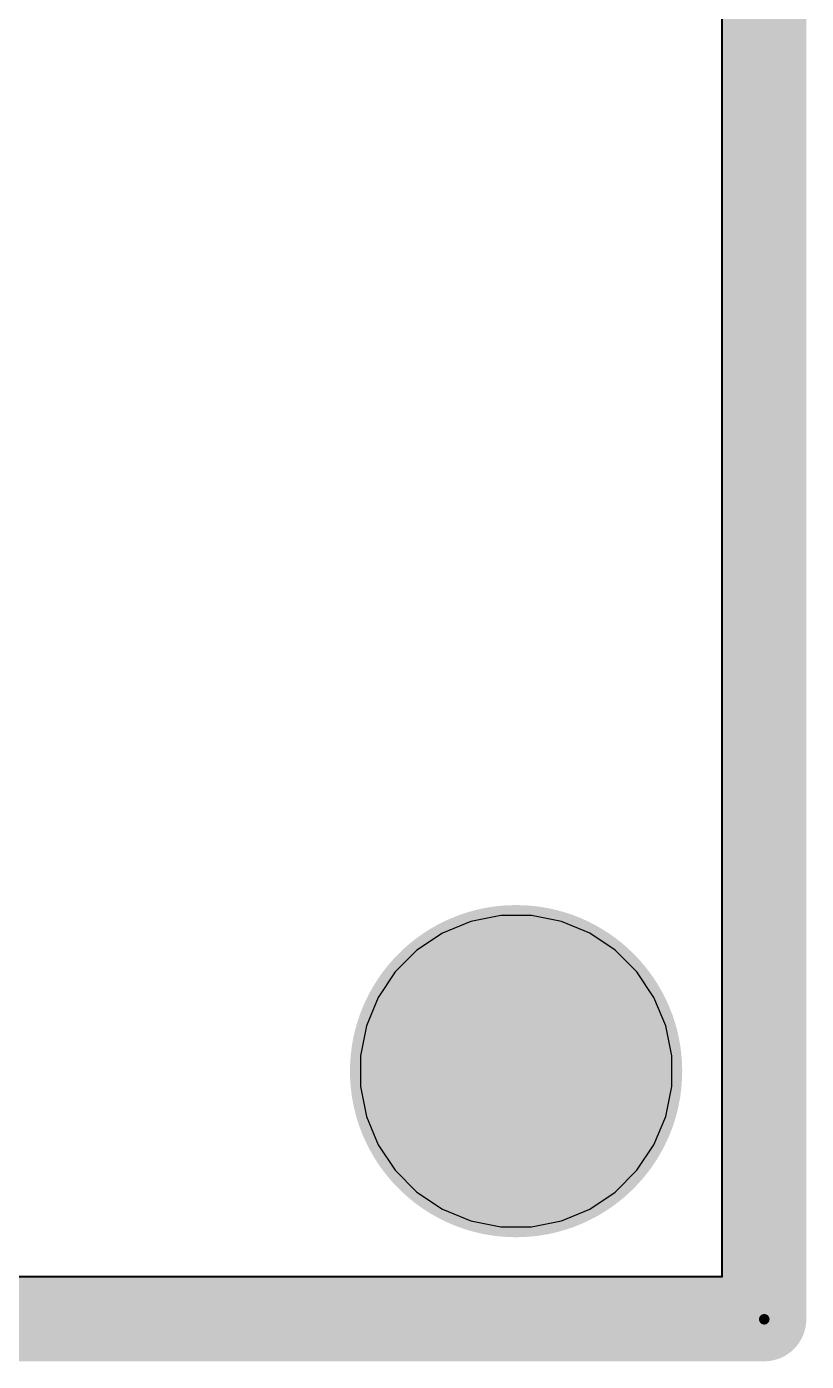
# Model space of a CAD drawing. Header units: inches. Extents: x -0.14 to 3.84, y -0.14 to 3.05.
# Drawn here: x 3.468 to 3.839, y -0.138 to 0.497 of the extents above; entities that cross this region are included whole.
import ezdxf

# ---------------------------------------------------------------- set-up
doc = ezdxf.new("R2010")
doc.units = ezdxf.units.IN
doc.header["$MEASUREMENT"] = 0
for name, color, linetype in [('Board Outline', 216, 'Continuous'), ('Bottom Layer', 5, 'Continuous'), ('Bottom Solder', 6, 'Continuous'), ('Ground Layer', 76, 'Continuous'), ('Pad Holes', 156, 'Continuous'), ('Power Layer', 16, 'Continuous'), ('Top Layer', 1, 'Continuous'), ('Top Solder', 216, 'Continuous')]:
    doc.layers.add(name, color=color, linetype=linetype)

msp = doc.modelspace()

# ---------------------------------------------------------------- hatches: boundary and pattern name
at = {"layer": 'Bottom Solder'}
h = msp.add_hatch(color=6, dxfattribs=at)
edge = h.paths.add_edge_path()
edge.add_arc((3.7007888, -6e-07), 0.004, 0, 360)
at = {"layer": 'Ground Layer'}
h = msp.add_hatch(color=76, dxfattribs=at)
edge = h.paths.add_edge_path()
edge.add_arc((3.7007888, -6e-07), 0.0790551, 0, 360)
at = {"layer": 'Pad Holes'}
h = msp.add_hatch(color=7, dxfattribs=at)
edge = h.paths.add_edge_path()
edge.add_arc((3.7007888, -6e-07), 0.0590551, 0, 360)
at = {"layer": 'Power Layer'}
h = msp.add_hatch(color=16, dxfattribs=at)
edge = h.paths.add_edge_path()
edge.add_arc((3.7007888, -6e-07), 0.0790551, 0, 360)
at = {"layer": 'Top Solder'}
h = msp.add_hatch(color=216, dxfattribs=at)
edge = h.paths.add_edge_path()
edge.add_arc((3.7007888, -6e-07), 0.004, 0, 360)

# ---------------------------------------------------------------- linework, layer by layer
at = {"layer": 'Board Outline', "const_width": 0.005}
for points in [[(3.8188987, -0.1181102), (3.8188987, 3.0314961)], [(3.2915339, -0.1181137), (3.8188952, -0.1181137)]]:
    msp.add_lwpolyline(points, dxfattribs=at)
at = {"layer": 'Board Outline', "const_width": 0.0025}
for points in [[(3.8176452, -0.1181137, 1), (3.8201452, -0.1181137, 1)], [(3.8176487, -0.1181102, 1), (3.8201487, -0.1181102, 1)]]:
    msp.add_lwpolyline(points, format="xyb", close=True, dxfattribs=at)
at = {"layer": 'Bottom Layer'}
for p, q in [((3.7985074, 3.0111048), (3.7985039, -0.0977224)), ((3.6791877, 0.0712086), (3.6657106, 0.0656262)), ((3.693495, 0.0740545), (3.6791877, 0.0712086)), ((3.7080826, 0.0740545), (3.693495, 0.0740545)), ((3.7223899, 0.0712086), (3.7080826, 0.0740545)), ((3.735867, 0.0656262), (3.7223899, 0.0712086)), ((3.6657106, 0.0656262), (3.6535814, 0.0575217)), ((3.7479962, 0.0575217), (3.735867, 0.0656262)), ((3.6535814, 0.0575217), (3.6432665, 0.0472068)), ((3.7583111, 0.0472068), (3.7479962, 0.0575217)), ((3.6432665, 0.0472068), (3.635162, 0.0350776)), ((3.7664156, 0.0350776), (3.7583111, 0.0472068)), ((3.635162, 0.0350776), (3.6295796, 0.0216005)), ((3.771998, 0.0216005), (3.7664156, 0.0350776)), ((3.6295796, 0.0216005), (3.6267337, 0.0072932)), ((3.7748439, 0.0072932), (3.771998, 0.0216005)), ((3.6267337, 0.0072932), (3.6267337, -0.0072944)), ((3.7748439, -0.0072944), (3.7748439, 0.0072932)), ((3.6267337, -0.0072944), (3.6295796, -0.0216017)), ((3.771998, -0.0216017), (3.7748439, -0.0072944)), ((3.6295796, -0.0216017), (3.635162, -0.0350788)), ((3.7664156, -0.0350788), (3.771998, -0.0216017)), ((3.635162, -0.0350788), (3.6432665, -0.047208)), ((3.7583111, -0.047208), (3.7664156, -0.0350788)), ((3.6432665, -0.047208), (3.6535814, -0.0575229)), ((3.7479962, -0.0575229), (3.7583111, -0.047208)), ((3.6535814, -0.0575229), (3.6657106, -0.0656274)), ((3.735867, -0.0656274), (3.7479962, -0.0575229)), ((3.6657106, -0.0656274), (3.6791877, -0.0712098)), ((3.7223899, -0.0712098), (3.735867, -0.0656274)), ((3.6791877, -0.0712098), (3.693495, -0.0740557)), ((3.693495, -0.0740557), (3.7080826, -0.0740557)), ((3.7080826, -0.0740557), (3.7223899, -0.0712098)), ((3.7985039, -0.0977224), (3.2999803, -0.0977224))]:
    msp.add_line(p, q, dxfattribs=at)
at = {"layer": 'Ground Layer'}
for p, q in [((3.7988019, 3.0113993), (3.7987984, -0.0980169)), ((3.7987984, -0.0980169), (3.2998583, -0.0980169))]:
    msp.add_line(p, q, dxfattribs=at)
at = {"layer": 'Ground Layer', "const_width": 0.04}
for points in [[(3.8188952, -0.1181137), (3.8188987, 3.0314961)], [(3.2915339, -0.1181137), (3.8188952, -0.1181137)]]:
    msp.add_lwpolyline(points, dxfattribs=at)
at = {"layer": 'Ground Layer', "const_width": 0.02}
msp.add_lwpolyline([(3.8088952, -0.1181137, 1), (3.8288952, -0.1181137, 1)], format="xyb", close=True, dxfattribs=at)
msp.add_lwpolyline([(3.8088952, -0.1181137, 1), (3.8288952, -0.1181137, 1)], format="xyb", close=True, dxfattribs=at)
at = {"layer": 'Power Layer'}
for p, q in [((3.7988019, 3.0113993), (3.7987984, -0.0980169)), ((3.7987984, -0.0980169), (3.2998583, -0.0980169))]:
    msp.add_line(p, q, dxfattribs=at)
at = {"layer": 'Power Layer', "const_width": 0.04}
for points in [[(3.8188952, -0.1181137), (3.8188987, 3.0314961)], [(3.2915339, -0.1181137), (3.8188952, -0.1181137)]]:
    msp.add_lwpolyline(points, dxfattribs=at)
at = {"layer": 'Power Layer', "const_width": 0.02}
msp.add_lwpolyline([(3.8088952, -0.1181137, 1), (3.8288952, -0.1181137, 1)], format="xyb", close=True, dxfattribs=at)
msp.add_lwpolyline([(3.8088952, -0.1181137, 1), (3.8288952, -0.1181137, 1)], format="xyb", close=True, dxfattribs=at)
at = {"layer": 'Top Layer'}
for p, q in [((3.7985074, 3.0111048), (3.7985039, -0.0977224)), ((3.6791877, 0.0712086), (3.6657106, 0.0656262)), ((3.693495, 0.0740545), (3.6791877, 0.0712086)), ((3.7080826, 0.0740545), (3.693495, 0.0740545)), ((3.7223899, 0.0712086), (3.7080826, 0.0740545)), ((3.735867, 0.0656262), (3.7223899, 0.0712086)), ((3.6657106, 0.0656262), (3.6535814, 0.0575217)), ((3.7479962, 0.0575217), (3.735867, 0.0656262)), ((3.6535814, 0.0575217), (3.6432665, 0.0472068)), ((3.7583111, 0.0472068), (3.7479962, 0.0575217)), ((3.6432665, 0.0472068), (3.635162, 0.0350776)), ((3.7664156, 0.0350776), (3.7583111, 0.0472068)), ((3.635162, 0.0350776), (3.6295796, 0.0216005)), ((3.771998, 0.0216005), (3.7664156, 0.0350776)), ((3.6295796, 0.0216005), (3.6267337, 0.0072932)), ((3.7748439, 0.0072932), (3.771998, 0.0216005)), ((3.6267337, 0.0072932), (3.6267337, -0.0072944)), ((3.7748439, -0.0072944), (3.7748439, 0.0072932)), ((3.6267337, -0.0072944), (3.6295796, -0.0216017)), ((3.771998, -0.0216017), (3.7748439, -0.0072944)), ((3.6295796, -0.0216017), (3.635162, -0.0350788)), ((3.7664156, -0.0350788), (3.771998, -0.0216017)), ((3.635162, -0.0350788), (3.6432665, -0.047208)), ((3.7583111, -0.047208), (3.7664156, -0.0350788)), ((3.6432665, -0.047208), (3.6535814, -0.0575229)), ((3.7479962, -0.0575229), (3.7583111, -0.047208)), ((3.6535814, -0.0575229), (3.6657106, -0.0656274)), ((3.735867, -0.0656274), (3.7479962, -0.0575229)), ((3.6657106, -0.0656274), (3.6791877, -0.0712098)), ((3.7223899, -0.0712098), (3.735867, -0.0656274)), ((3.6791877, -0.0712098), (3.693495, -0.0740557)), ((3.693495, -0.0740557), (3.7080826, -0.0740557)), ((3.7080826, -0.0740557), (3.7223899, -0.0712098)), ((3.7985039, -0.0977224), (3.2999803, -0.0977224))]:
    msp.add_line(p, q, dxfattribs=at)

doc.saveas('drawing.dxf')
